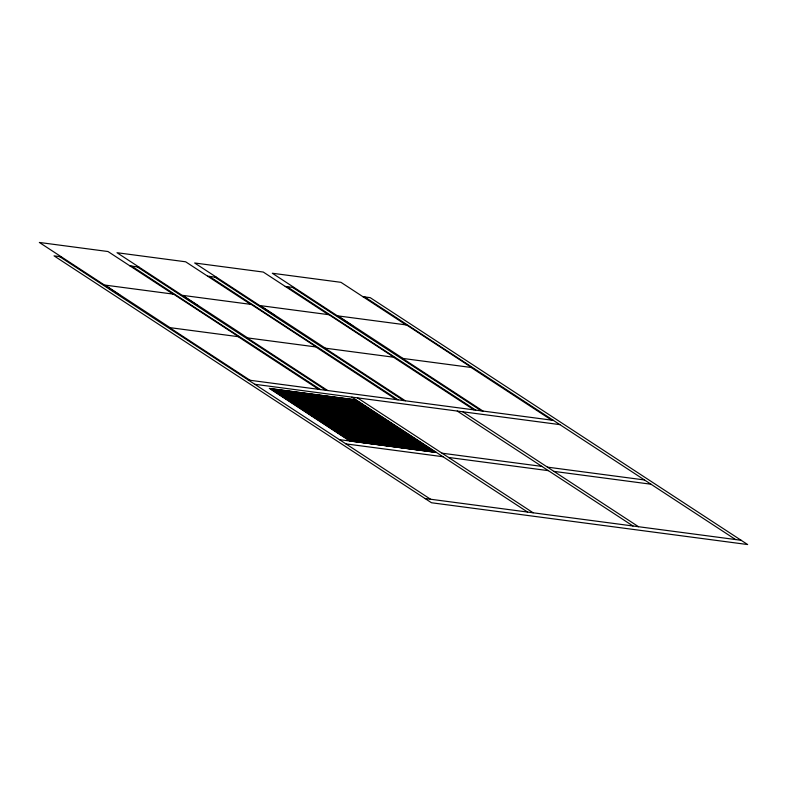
<?xml version="1.0" encoding="UTF-8"?>
<svg xmlns="http://www.w3.org/2000/svg" width="787" height="787" viewBox="0 0 787 787"><rect width="100%" height="100%" fill="white"/><g stroke="black" fill="none" stroke-linecap="round" stroke-linejoin="round"><path stroke-width="1.18" d="M61.317 256.818L54.037 255.854L431.492 502.755L747.65 544.545L370.195 297.653L362.915 296.689M129.953 265.898L138.965 267.088M207.611 276.158L216.622 277.349M285.258 286.429L294.269 287.619M248.308 380.042L553.379 420.366M254.821 384.292L559.882 424.626M339.423 439.628L436.49 452.466M442.028 453.194L541.869 466.396M547.418 467.134L644.484 479.962M345.926 443.888L442.992 456.726M448.541 457.454L548.382 470.656M553.93 471.383L650.997 484.221M424.98 498.496L741.138 540.285M364.647 296.915L735.599 539.557M471.659 367.529L406.584 324.962L337.938 315.892L403.023 358.459M406.023 324.893L340.948 282.326L272.312 273.246L352.842 325.926M551.638 420.14L471.108 367.46L402.462 358.39L483.002 411.06M292.538 287.383L481.27 410.834M286.989 286.655L475.722 410.106M394.012 357.268L328.927 314.702L260.29 305.622L325.365 348.198M328.376 314.623L263.291 272.056L194.655 262.986L275.194 315.666M473.99 409.87L393.451 357.19L324.815 348.12L405.344 400.799M462.815 411.788L638.532 526.729M457.267 411.06L632.984 525.991M214.89 277.122L403.613 400.573M209.342 276.385L398.065 399.835M316.354 346.998L251.279 304.431L182.633 295.361L247.718 337.928M250.719 304.362L185.643 261.796L117.007 252.716L197.537 305.395M396.333 399.609L315.803 346.929L247.157 337.859L327.697 390.529M357.426 397.858L533.143 512.79M351.887 397.13L527.595 512.062M355.262 399.698L435.791 452.377M354.563 399.599L435.103 452.279M353.875 399.511L434.404 452.191M353.176 399.422L433.716 452.102M352.487 399.324L433.017 452.004M351.789 399.235L432.329 451.915M351.1 399.147L431.63 451.827M350.402 399.058L430.942 451.728M349.713 398.96L430.243 451.64M349.015 398.871L429.554 451.551M348.326 398.783L428.856 451.453M347.628 398.684L428.167 451.364M346.939 398.596L427.469 451.276M346.241 398.507L426.78 451.177M345.552 398.409L426.082 451.089M344.854 398.32L425.393 451M344.165 398.232L424.705 450.902M343.466 398.133L424.006 450.813M342.778 398.045L423.317 450.725M342.089 397.956L422.619 450.636M341.391 397.858L421.93 450.538M340.702 397.769L421.232 450.449M340.004 397.681L420.543 450.361M339.315 397.583L419.845 450.262M338.617 397.494L419.156 450.174M337.928 397.405L418.458 450.085M337.23 397.317L417.769 449.987M137.233 266.852L325.966 390.303M336.541 397.219L417.071 449.898M335.842 397.13L416.382 449.81M335.154 397.042L415.684 449.711M334.455 396.943L414.995 449.623M333.767 396.855L414.296 449.534M333.068 396.766L413.608 449.436M332.38 396.668L412.909 449.347M331.681 396.579L412.221 449.259M131.685 266.124L320.417 389.565M330.993 396.491L411.522 449.161M330.294 396.392L410.834 449.072M238.707 336.738L173.622 294.171L104.986 285.091L170.061 327.658M329.605 396.304L410.135 448.983M173.071 294.092L107.986 251.525L39.35 242.455L119.89 295.135M318.686 389.339L238.146 336.659L169.51 327.589L250.04 380.269M328.907 396.215L409.447 448.885M328.218 396.117L408.758 448.797M327.52 396.028L408.06 448.708M326.831 395.94L407.371 448.62M326.143 395.841L406.672 448.521M325.444 395.753L405.984 448.433M324.756 395.664L405.285 448.344M324.057 395.566L404.597 448.246M323.368 395.477L403.898 448.157M322.67 395.389L403.21 448.069M321.981 395.3L402.511 447.97M321.283 395.202L401.823 447.882M320.594 395.113L401.124 447.793M319.896 395.025L400.435 447.695M319.207 394.926L399.737 447.606M318.509 394.838L399.048 447.518M317.82 394.749L398.35 447.419M317.122 394.651L397.661 447.331M316.433 394.562L396.963 447.242M315.735 394.474L396.274 447.144M315.046 394.376L395.576 447.055M314.347 394.287L394.887 446.967M313.659 394.198L394.189 446.878M312.96 394.1L393.5 446.78M312.272 394.012L392.811 446.691M311.583 393.923L392.113 446.603M310.885 393.825L391.424 446.504M310.196 393.736L390.726 446.416M309.498 393.648L390.037 446.327M308.809 393.559L389.339 446.229M308.111 393.461L388.65 446.14M307.422 393.372L387.952 446.052M306.723 393.284L387.263 445.954M306.035 393.185L386.565 445.865M305.336 393.097L385.876 445.776M304.648 393.008L385.177 445.678M303.949 392.91L384.489 445.59M303.261 392.821L383.79 445.501M302.562 392.733L383.102 445.403M301.874 392.634L382.403 445.314M301.175 392.546L381.715 445.226M300.486 392.457L381.016 445.127M299.788 392.359L380.328 445.039M299.099 392.27L379.629 444.95M298.401 392.182L378.94 444.862M297.712 392.083L378.242 444.763M297.014 391.995L377.553 444.675M296.325 391.906L376.865 444.586M295.637 391.808L376.166 444.488M294.938 391.719L375.478 444.399M294.249 391.631L374.779 444.311M293.551 391.542L374.091 444.212M292.862 391.444L373.392 444.124M292.164 391.355L372.704 444.035M291.475 391.267L372.005 443.937M290.777 391.169L371.316 443.848M290.088 391.08L370.618 443.76M289.39 390.991L369.929 443.661M288.701 390.893L369.231 443.573M288.003 390.805L368.542 443.484M287.314 390.716L367.844 443.386M286.616 390.618L367.155 443.297M285.927 390.529L366.457 443.209M285.228 390.441L365.768 443.111M284.54 390.342L365.07 443.022M283.841 390.254L364.381 442.933M283.153 390.165L363.683 442.845M282.454 390.067L362.994 442.747M281.766 389.978L362.305 442.658M281.067 389.89L361.607 442.569M280.379 389.801L360.918 442.471M279.69 389.703L360.22 442.383M278.992 389.614L359.531 442.294M278.303 389.526L358.833 442.196M277.604 389.427L358.144 442.107M276.916 389.339L357.446 442.019M276.217 389.25L356.757 441.92M275.529 389.152L356.058 441.832M274.83 389.063L355.37 441.743M274.142 388.975L354.671 441.645M273.443 388.876L353.983 441.556M272.755 388.788L353.284 441.468M272.056 388.699L352.596 441.369M271.367 388.601L351.897 441.281M270.669 388.512L351.209 441.192M269.98 388.424L350.51 441.104M269.282 388.325L349.822 441.005M59.586 256.592L430.528 499.224"/></g></svg>
